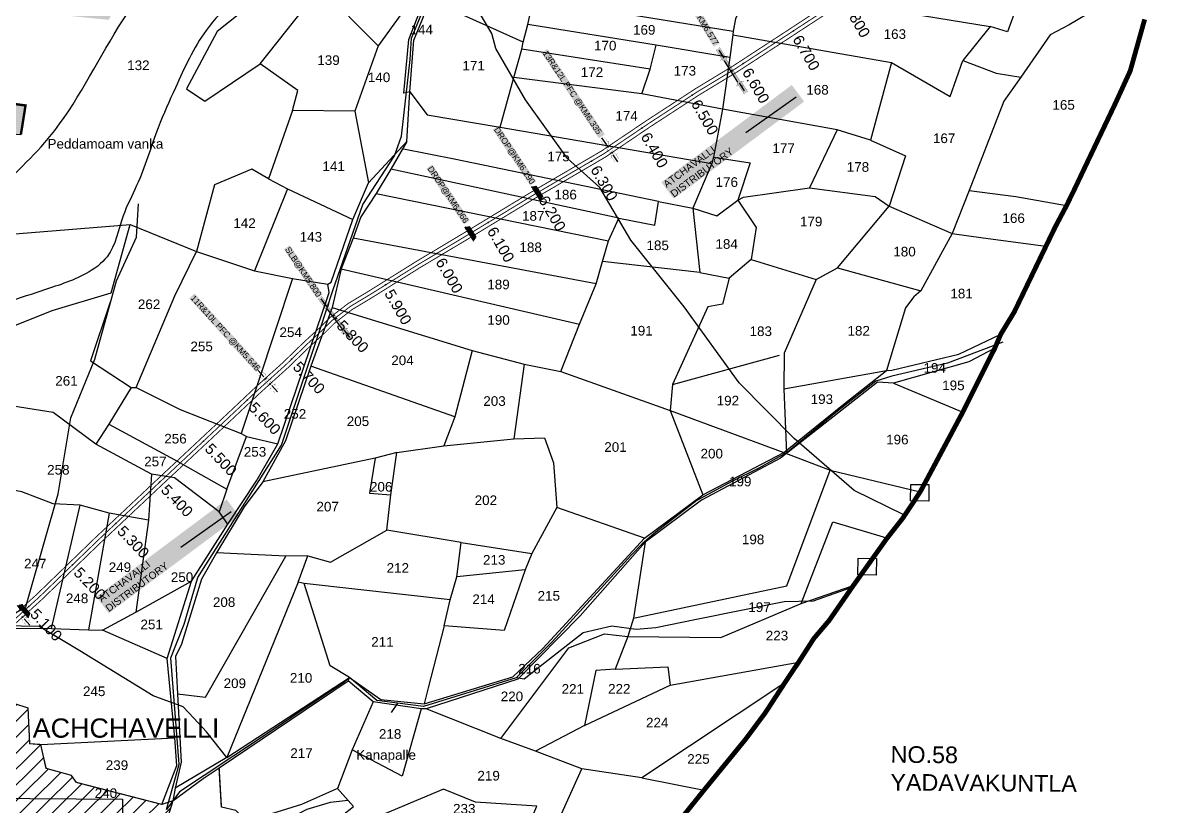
# Model space of a CAD drawing. Header units: inches. Extents: x 201585 to 225365, y 1598878 to 1613111.
# Drawn here: x 208348 to 210239, y 1602165 to 1603468 of the extents above; entities that cross this region are included whole.
import ezdxf
from ezdxf.enums import TextEntityAlignment as Align

# ---------------------------------------------------------------- set-up
doc = ezdxf.new("R2010")
doc.units = ezdxf.units.IN
doc.header["$LTSCALE"] = 15
doc.header["$MEASUREMENT"] = 0
for name, pattern in [('ACAD_ISO02W100', [15, 12, -3]), ('DASHED2', [0.375, 0.25, -0.125]), ('HIDDEN2', [0.1875, 0.125, -0.0625])]:
    doc.linetypes.add(name, pattern=pattern)
for name, color, linetype in [('BOUNDRY STONES', 240, 'Continuous'), ('CANAL1', 7, 'Continuous'), ('CSMark', 72, 'Continuous'), ('PLOTS', 7, 'Continuous'), ('PLOTS NO', 7, 'Continuous'), ('RE REMARKS', 7, 'Continuous'), ('ROADS', 1, 'Continuous'), ('STREAMS', 4, 'Continuous'), ('STRUCTURE', 5, 'Continuous'), ('TEXT', 1, 'Continuous'), ('text2', 7, 'Continuous'), ('VILLAGE BOUNDRY', 5, 'Continuous'), ('WUA13', 3, 'Continuous')]:
    doc.layers.add(name, color=color, linetype=linetype)
doc.styles.get("Standard").update_dxf_attribs({"font": 'arial.ttf'})
doc.dimstyles.get("Standard").update_dxf_attribs({"dimtxt": 0.18, "dimasz": 0.18, "dimexe": 0.18, "dimexo": 0.0625, "dimgap": 0.09, "dimtad": 0, "dimtih": 1, "dimtoh": 1, "dimdec": 4, "dimzin": 0, "dimdsep": 46, "dimtxsty": 'Standard', "dimcen": 0.09, "dimadec": 0, "dimazin": 0, "dimtfac": 1, "dimtdec": 4, "dimtofl": 0, "dimtmove": 0, "dimatfit": 3, "dimfxl": 1, "dimtolj": 1, "dimtzin": 0, "dimarcsym": 0})

# ---------------------------------------------------------------- blocks, each defined once
blk = doc.blocks.new('DROP')
h = blk.add_hatch()
h.set_pattern_fill('ANSI31', color=1, scale=10, angle=45)
h.set_pattern_definition([(90, (-324.4107, -25.7687), (-1.25, 0), [])])
h.paths.add_polyline_path([(-9.9, -4.3), (-13.8, 4.1), (13.8, 4.1), (10.2, -4.3)])
at = {"layer": 'STRUCTURE', "color": 5, "const_width": 0.49}
blk.add_lwpolyline([(-9.9, -4.3), (-13.8, 4.1), (13.8, 4.1), (10.2, -4.3), (-9.9, -4.3)], dxfattribs=at)
at = {"layer": 'STRUCTURE', "color": 5}
blk.add_circle((0, 0), 1.33, dxfattribs=at)
blk = doc.blocks.new('1INLET')
at = {"layer": 'STRUCTURE', "color": 190}
for points, const_width in [([(9.4, 10.1), (9.4, 7.3), (5.2, 4.5), (0, 4.5), (0, 4.5), (0, 4.5), (-5.2, 4.5), (-9.4, 7.3), (-9.4, 10.1)], 0.35), ([(0, -4.5), (0, 4.5)], 1.75), ([(7.3, 5.9), (22.7, 5.9)], 0.35), ([(-9.4, -10.1), (-9.4, -7.3), (-5.2, -4.5), (0, -4.5), (5.2, -4.5), (9.4, -7.3), (9.4, -10.1)], 0.35), ([(7.3, -5.9), (22.7, -5.9)], 0.35)]:
    blk.add_lwpolyline(points, dxfattribs=dict(at, const_width=const_width))
at = {"layer": 'STRUCTURE', "color": 0}
blk.add_circle((0, 0), 1.31, dxfattribs=at)
blk.add_leader([(26, 0.1), (5.6, 0)], dimstyle='Standard', override={"dimasz": 8, "dimgap": 0.09, "dimtad": 0}, dxfattribs=at)
blk = doc.blocks.new('1SLB')
at = {"layer": 'STRUCTURE'}
h = blk.add_hatch(dxfattribs=at)
h.set_pattern_fill('DOTS', color=6, scale=14, angle=320.3722, style=0)
h.set_pattern_definition([(320.372247934, (-538945.0768, -1194857.3203), (0.89503691186, 0.39489261377), [0, -0.875])])
h.paths.add_polyline_path([(-43.8, 3.5), (-43.8, -3.5), (-23.1, -3.5), (-21, -2.1), (21, -2.1), (23.1, -3.5), (43.8, -3.5), (43.8, 3.5), (23.1, 3.5), (21, 2.1), (-21, 2.1), (-23.1, 3.5)])
at = {"layer": 'STRUCTURE', "color": 6, "linetype": 'ACAD_ISO02W100', "ltscale": 0.5, "const_width": 0.35}
for points in [[(-43.8, 3.5), (-23.1, 3.5)], [(23.1, 3.5), (43.8, 3.5)], [(-43.8, -3.5), (-23.1, -3.5)], [(23.1, -3.5), (43.8, -3.5)]]:
    blk.add_lwpolyline(points, dxfattribs=at)
at = {"layer": 'STRUCTURE', "color": 6, "const_width": 0.44}
for points in [[(-25.2, 7.7), (-25.2, 4.9), (-21, 2.1), (21, 2.1), (25.2, 4.9), (25.2, 7.7)], [(-25.2, -7.7), (-25.2, -4.9), (-21, -2.1), (21, -2.1), (25.2, -4.9), (25.2, -7.7)]]:
    blk.add_lwpolyline(points, dxfattribs=at)
at = {"layer": 'STRUCTURE', "color": 6}
blk.add_lwpolyline([(-21, -2.1), (21, -2.1)], dxfattribs=at)
blk.add_lwpolyline([(-21, -2.1), (21, -2.1)], dxfattribs=at)
at = {"layer": 'STRUCTURE', "color": 0}
blk.add_circle((0, 0), 0.871, dxfattribs=at)
for points in [[(-40.8, 0), (-24.8, 0)], [(39.6, -0.2), (23.5, -0.2)]]:
    blk.add_leader(points, dimstyle='Standard', override={"dimasz": 10, "dimgap": 0.09, "dimtad": 0}, dxfattribs=at)

msp = doc.modelspace()

# ---------------------------------------------------------------- hatches: boundary and pattern name
at = {"layer": 'PLOTS'}
h = msp.add_hatch(dxfattribs=at)
h.set_pattern_fill('ANSI31', color=30, scale=5.944822, angle=-0.4359)
h.set_pattern_definition([(44.56415, (198755.77, 1595783.688), (-13.244594, 13.447647), [])])
h.paths.add_polyline_path([(208330.5, 1602095), (208387.7, 1602088.4), (208408.4, 1602090), (208500.3, 1602089), (208572.8, 1602093.4), (208598.1, 1602173.9), (208587.4, 1602159.4), (208590.8, 1602171.5), (208579.6, 1602167.8), (208437.9, 1602204.3), (208429.2, 1602216.1), (208387.6, 1602227.8), (208378.2, 1602267.8), (208359.5, 1602269.1), (208356.9, 1602328.6), (208313.9, 1602342.3), (208304.8, 1602332), (208270.1, 1602322.6), (208268.7, 1602302.7), (208253, 1602304.3), (208228.2, 1602297.9), (208214.1, 1602280.2), (208195.9, 1602277.4), (208181.8, 1602241), (208181, 1602190.7), (208215.5, 1602126), (208256.7, 1602110.8), (208252.8, 1602050.4), (208273.7, 1602049.7), (208310.6, 1602060.6)])
h.paths.add_polyline_path([(208150.7, 1602164.1), (208195.8, 1602163.8), (208195.9, 1602188.1), (208150.9, 1602188.4)], flags=9)
h.paths.add_polyline_path([(208283.4, 1602197.7), (208328.3, 1602197.3), (208328.4, 1602221.2), (208283.5, 1602221.5)], flags=24)
h.paths.add_polyline_path([(208432, 1602070), (208476.9, 1602069.7), (208477.1, 1602093.6), (208432.2, 1602093.9)], flags=25)
h.paths.add_polyline_path([(208441.5, 1602111), (208486.4, 1602110.7), (208486.6, 1602134.6), (208441.6, 1602134.9)], flags=24)
h.paths.add_polyline_path([(208464.1, 1602174.6), (208509.1, 1602174.2), (208509.3, 1602198.5), (208464.3, 1602198.9)], flags=24)
h.paths.add_polyline_path([(208547.7, 1602122.1), (208592.7, 1602121.8), (208592.9, 1602146.1), (208547.8, 1602146.4)], flags=24)
at = {"layer": 'PLOTS NO', "true_color": 0xc7c8ca}
h = msp.add_hatch(color=9, dxfattribs=at)
h.dxf.hatch_style = 1
h.paths.add_polyline_path([(208150.3, 1603158.3), (208047.7, 1603117.1), (207958.9, 1603122.4), (207958.4, 1603131), (207944.5, 1603147.5), (207840.6, 1603164.5), (207823.2, 1603165.5), (207815.6, 1603195.5), (207738.7, 1603225.1), (207667, 1603250.5), (207669.9, 1603335.7), (207672, 1603398.6), (207675.3, 1603421.9), (207685, 1603480.3), (207697, 1603542), (207699.5, 1603555), (207649.1, 1603563.9), (207683.5, 1603736.6), (207624.3, 1603748.4), (207568.8, 1603764.2), (207539.7, 1603772.7), (207569.3, 1603966.5), (207786.4, 1603945.5), (207807, 1604115.3), (207832.7, 1604189.6), (208000.2, 1604139.5), (208068, 1604112.4), (208183.5, 1604076), (208303.1, 1604039.5), (208372.2, 1604031.4), (208430.3, 1604026.5), (208649.7, 1603958.3), (208671.2, 1603956.4), (208790.8, 1603935), (208931.2, 1603920.1), (208910.4, 1603880.1), (208828.9, 1603792.1), (208691, 1603688.5), (208610.4, 1603692.6), (208589.4, 1603626.3), (208535.7, 1603567.6), (208516.3, 1603522.9), (208491.5, 1603472.8), (208329.9, 1603488.9), (208322.3, 1603457.3), (208318.7, 1603434.3), (208281, 1603397.6), (208250.7, 1603394.9), (208235.7, 1603345.9), (208353, 1603330.4), (208345.3, 1603282), (208300, 1603284.6), (208293.6, 1603256.9), (208241.6, 1603257), (208156, 1603228.8)])

# ---------------------------------------------------------------- linework, layer by layer
at = {"layer": 'BOUNDRY STONES'}
for points in [[(209825.2, 1602700.2), (209855.6, 1602700), (209855.4, 1602672.4), (209825, 1602672.7)], [(209737.8, 1602577.2), (209768.2, 1602576.9), (209768, 1602549.4), (209737.5, 1602549.6)]]:
    msp.add_lwpolyline(points, close=True, dxfattribs=at)
at = {"layer": 'CANAL1', "color": 200, "const_width": 1.5}
for points in [[(208326.5, 1602476.3), (208371, 1602516.6), (208469, 1602611.4), (208563.5, 1602700.3), (208662.8, 1602793.2), (208735.7, 1602861.9), (208781.3, 1602903), (208817.9, 1602938.5), (208842.7, 1602961.1), (208859, 1602977.4), (208870.7, 1602986.5), (208889.3, 1603000.8), (208919.5, 1603018.9), (209002, 1603070.4), (209083.1, 1603118.9), (209192.8, 1603185.5), (209310.8, 1603254.6), (209386.4, 1603305.6), (209467.3, 1603358.3), (209530.3, 1603396.5), (209598.9, 1603441.2), (209690.5, 1603501.1)], [(208334.6, 1602467.4), (208379.2, 1602507.8), (208477.3, 1602602.7), (208571.7, 1602691.6), (208671, 1602784.5), (208743.9, 1602853), (208789.5, 1602894.2), (208826.1, 1602929.7), (208851, 1602952.4), (208866.9, 1602968.3), (208878.1, 1602977), (208896, 1602990.8), (208925.8, 1603008.7), (209008.3, 1603060.2), (209089.3, 1603108.6), (209198.9, 1603175.2), (209317.2, 1603244.4), (209393, 1603295.6), (209473.7, 1603348.1), (209536.7, 1603386.3), (209605.5, 1603431.1), (209697.1, 1603491)]]:
    msp.add_lwpolyline(points, dxfattribs=at)
at = {"layer": 'CANAL1', "color": 1, "linetype": 'HIDDEN2', "ltscale": 4, "const_width": 1.5}
msp.add_lwpolyline([(208330.5, 1602471.8), (208375.1, 1602512.2), (208473.2, 1602607), (208567.6, 1602695.9), (208666.9, 1602788.9), (208739.8, 1602857.5), (208785.4, 1602898.6), (208822, 1602934.1), (208846.8, 1602956.8), (208862.9, 1602972.9), (208874.4, 1602981.7), (208892.7, 1602995.8), (208922.7, 1603013.8), (209005.2, 1603065.3), (209086.2, 1603113.7), (209195.8, 1603180.3), (209314, 1603249.5), (209389.7, 1603300.6), (209470.5, 1603353.2), (209533.5, 1603391.4), (209602.2, 1603436.2), (209693.8, 1603496)], dxfattribs=at)
at = {"layer": 'PLOTS'}
for points in [[(207960.1, 1603103.5), (207962.3, 1603093.7), (208034.6, 1603103.1), (208342.3, 1603117.5), (208527.1, 1603132.5), (208637.1, 1603087.6), (208733.9, 1603055.1), (208797, 1603042.6), (208855.7, 1603033.2), (208861.2, 1603036.7), (208897.3, 1603140.9), (208923.6, 1603201.8), (208987, 1603270.7), (208992.1, 1603353.3), (208998.7, 1603439.2), (209013, 1603473.8), (209025.2, 1603505.5), (209058.2, 1603595.8), (209094.6, 1603670.6), (209153, 1603753.1), (209221, 1603859), (209316.5, 1604009.6)], [(209032.9, 1603841.3), (208972.2, 1603695.7), (208921.9, 1603652.6), (208671.5, 1603453.5), (208620.6, 1603358.3), (208651.3, 1603337.6), (208743.4, 1603399.5), (208843.7, 1603526.3), (208976.3, 1603661.7), (208972.2, 1603695.7)], [(208992.1, 1603353.3), (208982.3, 1603350.6), (208990.3, 1603440.3), (209068.4, 1603640.6)], [(209029.6, 1603615.8), (208991.7, 1603501.6), (208939.4, 1603429.8), (208843.7, 1603526.3)], [(209058.2, 1603595.8), (209194.8, 1603552.8), (209208.5, 1603550), (209540.9, 1603490.8), (209544.8, 1603522.8), (209824.5, 1603483.2), (209957.6, 1603461.6), (209912, 1603405.3), (209967.3, 1603384.3), (210008.4, 1603377.7), (209980.2, 1603337.7), (209922.4, 1603188.9), (210000.1, 1603179.2), (210084.5, 1603164.2)], [(209142.4, 1603294.4), (209165.3, 1603377.1), (209178.6, 1603424.1), (209180.6, 1603435.7), (209188.6, 1603465.3), (209197.9, 1603508.2), (209208.5, 1603550)], [(210238.6, 1603552.7), (210229.3, 1603524.6), (210160.6, 1603507.9), (210088.5, 1603464.4), (210057, 1603447.7), (210008.4, 1603377.7)], [(209180.6, 1603435.7), (209025.2, 1603505.5)], [(209197.9, 1603508.2), (209529.8, 1603454.1)], [(209540.9, 1603490.8), (209533.7, 1603474.7), (209529.8, 1603454.1), (209529.3, 1603447.8), (209524.5, 1603410.4), (209512, 1603324.1), (209497.4, 1603244.2), (209494.4, 1603233.8), (209463, 1603159.5), (209474.7, 1603052.8), (209523.1, 1603043.4), (209512, 1602999.8), (209487.9, 1602995.4), (209429.2, 1602866.4), (209425.2, 1602823.1), (209479.4, 1602682.9)], [(209999.1, 1603488), (209986.1, 1603453.1), (209957.6, 1603461.6)], [(209524.5, 1603410.4), (209401.8, 1603430.5), (209188.6, 1603465.3)], [(209529.3, 1603447.8), (209793.3, 1603401.8), (209890.9, 1603345.1), (209912, 1603405.3)], [(208939.4, 1603429.8), (208900.6, 1603321.1), (208923.6, 1603201.8)], [(209378.1, 1603349.8), (209391.6, 1603390.5), (209401.8, 1603430.5)], [(209391.6, 1603390.5), (209178.6, 1603424.1)], [(208900.6, 1603321.1), (208796.8, 1603321.9), (208805.7, 1603355.2), (208743.4, 1603399.5)], [(209793.3, 1603401.8), (209758.1, 1603272.4), (209702.9, 1603290), (209512, 1603324.1)], [(209512, 1603324.1), (209378.1, 1603349.8), (209165.3, 1603377.1)], [(208992.1, 1603353.3), (209021, 1603314.7), (209142.4, 1603294.4), (209494.4, 1603233.8)], [(207951.6, 1603327), (208237.8, 1603288.1), (208244.2, 1603287.2), (208241.6, 1603257), (208293.6, 1603256.9), (208300, 1603284.6), (208345.3, 1603282), (208353, 1603330.4), (208235.7, 1603345.9)], [(208796.8, 1603321.9), (208757, 1603208.6), (208729.3, 1603224.2), (208667.2, 1603198.5), (208637.1, 1603087.6)], [(209702.9, 1603290), (209656.7, 1603193.6)], [(208987, 1603270.7), (208960.3, 1603224.7), (208936.3, 1603183.8), (208910.8, 1603145.1), (208897.9, 1603109.9), (208877.9, 1603058.7), (208862.9, 1602994.5), (208827.4, 1602896.7), (208785.4, 1602772.6), (208747.9, 1602704.7), (208716.9, 1602662.8), (208670.8, 1602586.4), (208645.6, 1602542.8), (208612.5, 1602434.3), (208602.2, 1602414.2), (208605.5, 1602351.8), (208611.6, 1602238.1), (208602.1, 1602195.1), (208598.2, 1602174), (208572.8, 1602093.4)], [(209758.1, 1603272.4), (209816.5, 1603246.8), (209789.6, 1603162.9)], [(209406, 1603170.4), (209068.5, 1603240.4), (208978.6, 1603258)], [(209497.4, 1603244.2), (209558.4, 1603234.9), (209537.6, 1603172.8), (209568.1, 1603127.6), (209559.8, 1603074.2), (209523.1, 1603043.4)], [(209339.6, 1603143.1), (208960.3, 1603224.7)], [(208757, 1603208.6), (208788.9, 1603192), (208897.3, 1603140.9)], [(208788.9, 1603192), (208733.9, 1603055.1)], [(208936.3, 1603183.8), (209322.5, 1603105.4)], [(209243.1, 1602887.7), (209274.4, 1602966.5), (209302.2, 1603033.8), (209312.4, 1603070.9), (209322.5, 1603105.4), (209339.6, 1603143.1), (209399.5, 1603131.5), (209406, 1603170.4), (209463, 1603159.5), (209502.5, 1603146.8), (209537.6, 1603172.8), (209546.9, 1603177.7), (209656.7, 1603193.6), (209766.2, 1603179.1), (209789.6, 1603162.9), (209893.9, 1603117.5), (209945.7, 1603110.2), (210050.1, 1603096.3)], [(209922.4, 1603188.9), (209893.9, 1603117.5), (209842.1, 1603022.3), (209830.3, 1603011.9), (209816.5, 1602994), (209784.8, 1602889.5)], [(209559.8, 1603074.2), (209668.1, 1603041.2), (209703.2, 1603060.6), (209789.6, 1603162.9)], [(207750.4, 1602409.3), (207894.5, 1602427.4), (208033.4, 1602477.7), (208163, 1602476.8), (208181.4, 1602477.1), (208202.2, 1602473.8), (208213.7, 1602493.7), (208276.4, 1602700.4), (208311.3, 1602833.7), (208321.3, 1602897.9), (208306.7, 1602955.1), (208338.1, 1602965.5), (208397.3, 1602989.5), (208495.4, 1603018.8), (208527.1, 1603132.5)], [(209302.2, 1603033.8), (208897.9, 1603109.9)], [(208494, 1603003.2), (208461.3, 1602905.6), (208528.7, 1602861.2), (208536.9, 1602861.1), (208601.5, 1603013.8), (208637.1, 1603087.6)], [(209474.7, 1603052.8), (209312.4, 1603070.9)], [(208877.9, 1603058.7), (209274.4, 1602966.5)], [(209703.2, 1603060.6), (209842.1, 1603022.3)], [(208536.9, 1602861.1), (208610.3, 1602824.8), (208711.6, 1602784.6), (208720.3, 1602780.1), (208772.4, 1602767.7), (208858.2, 1603019.3), (208855.7, 1603033.2)], [(208797, 1603042.6), (208711.6, 1602784.6)], [(209668.1, 1603041.2), (209614.5, 1602918.3), (209614.1, 1602859.1), (209618.5, 1602751.5)], [(208862.9, 1602994.5), (209096.1, 1602922.7), (209182.5, 1602900.1), (209243.1, 1602887.7), (209425.2, 1602823.1), (209614.1, 1602753.2), (209691, 1602723.9), (209841.1, 1602687.9)], [(208891.6, 1602378.8), (208944, 1602342.3), (209016, 1602335.3), (209163.6, 1602380), (209213.3, 1602427), (209382.3, 1602610.5), (209479.4, 1602682.9), (209614.1, 1602753.2), (209717.3, 1602836.6), (209784.8, 1602889.5), (209793.9, 1602890.4), (209905, 1602917), (209975.1, 1602950.1)], [(209096.1, 1602922.7), (209067, 1602812.8), (209048.9, 1602764.4)], [(209965, 1602926.6), (209921.7, 1602904.1), (209796.4, 1602868.5), (209770.1, 1602870.4), (209608.8, 1602744), (209477.3, 1602673.9), (209383.8, 1602604.1), (209364.1, 1602477.5), (209354.6, 1602447.3), (209333.5, 1602392.6), (209301.7, 1602390.5), (209282.7, 1602298.9), (209201.2, 1602256.4)], [(209182.5, 1602900.1), (209165, 1602775.9)], [(209429.2, 1602866.4), (209607.2, 1602914.9)], [(209067, 1602812.8), (208827.4, 1602896.7)], [(209614.1, 1602859.1), (209784.8, 1602889.5)], [(209796.4, 1602868.5), (209911.9, 1602820.5)], [(208528.7, 1602861.2), (208491.4, 1602800.2), (208469.7, 1602767.2)], [(208689.7, 1602633.8), (208675, 1602654.8), (208600.6, 1602711.2), (208562.7, 1602717.2), (208469.7, 1602767.2), (208398.9, 1602819.9), (208311.3, 1602833.7)], [(208491.4, 1602800.2), (208601.1, 1602741.1), (208687.6, 1602692.3), (208720.3, 1602780.1)], [(207750.3, 1602391.3), (207903.4, 1602419.4), (208033.6, 1602463.6), (208166, 1602467.5), (208225.7, 1602456.5), (208287.2, 1602457.7), (208299.4, 1602461.2), (208396, 1602460.5), (208457.7, 1602458.4), (208481.2, 1602457.5), (208536.4, 1602487.8), (208629.1, 1602539.3), (208689.7, 1602633.8), (208736.9, 1602706.1), (208772.4, 1602767.7)], [(208970.8, 1602753), (209048.9, 1602764.4), (209165, 1602775.9), (209215.9, 1602777.4), (209231.3, 1602735.9), (209236.7, 1602661.6), (209194.9, 1602585.4), (209184.1, 1602558.2), (209149, 1602457.2), (209049.1, 1602464.9), (209022.5, 1602361.7), (209016, 1602335.3)], [(208822.4, 1602581.1), (208860.2, 1602570.7), (208953.7, 1602624.1), (208960.6, 1602683), (208970.8, 1602753), (208934.5, 1602743.7), (208747.9, 1602704.7)], [(208934.5, 1602743.7), (208925.3, 1602685.5), (208960.6, 1602683)], [(208562.7, 1602717.2), (208557.4, 1602640.4), (208536.4, 1602487.8)], [(209364.1, 1602477.5), (209619.1, 1602531.2), (209691, 1602723.9)], [(208557.4, 1602640.4), (208492.2, 1602652.3), (208443.8, 1602665.6), (208399.2, 1602667.9), (208346.9, 1602687.7), (208276.4, 1602700.4)], [(208687.6, 1602692.3), (208675, 1602654.8)], [(208396, 1602460.5), (208443.8, 1602665.6)], [(209382.3, 1602610.5), (209236.7, 1602661.6)], [(208492.2, 1602652.3), (208457.7, 1602458.4)], [(209642.8, 1602501.9), (209695.6, 1602637.8), (209779.3, 1602613.1), (209785.4, 1602610.1)], [(209049.1, 1602464.9), (209059.4, 1602508.2), (209070.3, 1602546.6), (209077.6, 1602603.4), (208953.7, 1602624.1)], [(209383.8, 1602604.1), (209275.6, 1602481.7), (209171.8, 1602376.1), (209019.6, 1602327.1)], [(209077.6, 1602603.4), (209194.9, 1602585.4)], [(208598.2, 1602174), (208648.3, 1602211.1), (208675.3, 1602228.6), (208889.4, 1602373.7), (208891.6, 1602378.8), (208859.4, 1602398.3), (208816.3, 1602535.6), (208806.6, 1602537.7), (208822.4, 1602581.1), (208786, 1602580.6), (208670.8, 1602586.4)], [(208605.5, 1602351.8), (208652.3, 1602346.2), (208786, 1602580.6)], [(209184.1, 1602558.2), (209070.3, 1602546.6)], [(208598.2, 1602174), (208579.6, 1602167.8), (208604.6, 1602232.6), (208601.2, 1602278.9), (208588.4, 1602410.4), (208629.1, 1602539.3)], [(208806.6, 1602537.7), (208687.6, 1602245.9), (208891.6, 1602378.8)], [(209059.4, 1602508.2), (208816.3, 1602535.6)], [(209143.4, 1602277.5), (209256.4, 1602428.4), (209316.1, 1602451.8), (209354.6, 1602447.3), (209509.6, 1602445.6), (209642.8, 1602501.9), (209729.7, 1602531.9)], [(208213.7, 1602493.7), (208271.6, 1602407.8), (208313.9, 1602342.3), (208356.9, 1602328.6), (208359.5, 1602269.1), (208378.2, 1602267.8), (208601.2, 1602278.9)], [(208588.4, 1602410.4), (208481.2, 1602457.5)], [(209333.5, 1602392.6), (209421.5, 1602397), (209425.1, 1602366.4), (209638.9, 1602404.7)], [(209216.1, 1602089.7), (209278.4, 1602227.1), (209201.2, 1602256.4), (209143.4, 1602277.5), (209019.6, 1602327.1), (209011.2, 1602327.1), (208931.3, 1602338.5), (208889.4, 1602373.7)], [(209615.8, 1602370.2), (209378.2, 1602212.4), (209278.4, 1602227.1)], [(209282.7, 1602298.9), (209425.1, 1602366.4)], [(208931.3, 1602338.5), (208896.2, 1602258.5), (208872, 1602194.6), (208811.9, 1602167.9), (208721, 1602139.6), (208702.5, 1602157.8), (208679.1, 1602163.3), (208675.3, 1602228.6)], [(209011.2, 1602327.1), (208979.3, 1602215.1), (208896.2, 1602258.5)], [(208579.6, 1602167.8), (208437.9, 1602204.3), (208429.2, 1602216.1), (208387.6, 1602227.8), (208378.2, 1602267.8)], [(208687.6, 1602245.9), (208602.1, 1602195.1)], [(209378.2, 1602212.4), (209481.6, 1602191.9)], [(208773.6, 1602079.5), (208880, 1602149.8), (208898.2, 1602164.4), (208889.8, 1602174.6), (208872, 1602194.6)], [(208933.4, 1602109.6), (209016.7, 1602138.1), (209063.6, 1602134), (209180.1, 1602110.8), (209203.4, 1602164.8), (209101.5, 1602171.9), (209048.3, 1602193.5), (208922.6, 1602140.8)], [(208889.8, 1602174.6), (208859.6, 1602171.1), (208820.8, 1602159.3), (208719.9, 1602107.3)]]:
    msp.add_lwpolyline(points, dxfattribs=at)
at = {"layer": 'PLOTS', "color": 30, "const_width": 1.59}
msp.add_lwpolyline([(208228.2, 1602297.9), (208253, 1602304.3), (208268.7, 1602302.7), (208270.1, 1602322.6), (208304.8, 1602332), (208313.9, 1602342.3), (208356.9, 1602328.6), (208359.5, 1602269.1), (208378.2, 1602267.8), (208387.6, 1602227.8), (208429.2, 1602216.1), (208437.9, 1602204.3), (208579.6, 1602167.8), (208598.3, 1602174.1), (208648.3, 1602211.1), (208675.3, 1602228.6), (208679.1, 1602163.3)], dxfattribs=at)
at = {"layer": 'PLOTS', "color": 30}
msp.add_lwpolyline([(208205.7, 1602178.8), (208514.5, 1602176.4), (208514.2, 1602132.6), (208205.4, 1602135)], close=True, dxfattribs=at)
at = {"layer": 'ROADS'}
for points in [[(208587.4, 1602159.4), (208602.2, 1602212.6), (208608.3, 1602234.8), (208594.6, 1602411.9), (208616.9, 1602467.7), (208639.6, 1602545.1), (208778.8, 1602765.2), (208843.2, 1602958.1), (208863.9, 1603022.9), (208914, 1603165.4), (208966.9, 1603246.7), (208978.4, 1603279.1), (208992.5, 1603407.1), (208994.8, 1603442.5), (209028.1, 1603523.3), (209052.5, 1603596.1), (209101.7, 1603689.6), (209234.4, 1603886), (209336.2, 1604037.3)], [(209814.8, 1602649.2), (209730.9, 1602690.2), (209631.6, 1602776.7), (209539.9, 1602869), (209448.6, 1602995.7), (209359.8, 1603106.1), (209308.2, 1603193.7), (209254.2, 1603242.3), (209184.8, 1603339.7), (209135.2, 1603425), (209128.5, 1603449.8), (209055.8, 1603572.7), (209052.5, 1603596.1), (209019.8, 1603630), (208970, 1603703.7), (208951.7, 1603728.5), (208869.2, 1603817.2), (208833.9, 1603886.1), (208810.7, 1603910.6), (208763.3, 1603931.3), (208717.6, 1603935.5), (208667.6, 1603954)], [(208315.7, 1602464.8), (208328.7, 1602482.1), (208353.4, 1602496.3), (208360.6, 1602521.9), (208407.4, 1602684.2), (208428.2, 1602811.1), (208468.3, 1602908.2), (208504.2, 1603038.5), (208537.7, 1603111.2), (208540.9, 1603166.9)], [(209978.2, 1602936.7), (209886.6, 1602901.8), (209793.7, 1602880), (209767, 1602871.9), (209700.4, 1602819.5), (209620.1, 1602753.6), (209572.7, 1602727.3), (209527.7, 1602705.1), (209469.7, 1602673.4), (209401.5, 1602620.5), (209378.3, 1602601.5), (209360.6, 1602583.2), (209229.1, 1602438.4), (209168.9, 1602378.5), (209015, 1602330.5), (208971.9, 1602336.1), (208960.9, 1602320.8)], [(209731.6, 1602530.6), (209662.9, 1602506.2), (209615, 1602505.1), (209468.7, 1602475.5), (209401.2, 1602461.8), (209368.8, 1602459), (209328, 1602464.3), (209280.2, 1602453.3), (209208.7, 1602397.3), (209182.3, 1602376.5), (209168.9, 1602378.5)], [(208687.6, 1602245.9), (208687.6, 1602245.9), (208687.6, 1602245.9), (208654.1, 1602288.9), (208633.1, 1602311.2), (208615, 1602330.2), (208565.4, 1602348.6), (208443.1, 1602423.3), (208375.5, 1602464.1), (208315.7, 1602464.8)], [(208971.9, 1602336.1), (208937.5, 1602340.5), (208891.6, 1602378.8), (208883.4, 1602371.6), (208748.9, 1602281.5), (208650.2, 1602216.2), (208609.3, 1602189), (208587.4, 1602159.4)]]:
    msp.add_lwpolyline(points, dxfattribs=at)
at = {"layer": 'STREAMS'}
msp.add_spline([(209062.2, 1604022.3), (209053.3, 1603971.2), (209042, 1603933.9), (209028, 1603907.9), (209017.4, 1603829.9), (208982.8, 1603787.1), (208963.8, 1603714.4), (208917.8, 1603673.4), (208850.6, 1603619.5), (208770.1, 1603553.4), (208701.2, 1603505.6), (208653.3, 1603455), (208602.4, 1603359.9), (208573.7, 1603293.4), (208537.8, 1603197), (208515.5, 1603147.1), (208488.6, 1603078.8), (208454.1, 1603051), (208378.3, 1603021.7), (208313.1, 1603002), (208233, 1602992.1), (208148.5, 1602967.2), (208079.1, 1602937.4), (207983.1, 1602919.7), (207854.5, 1602882), (207797.1, 1602845.6), (207791.1, 1602749.9), (207818.4, 1602635.9), (207834.7, 1602582.2), (207810.5, 1602523.5), (207770.6, 1602474.6), (207736.3, 1602469.6), (207690.9, 1602509.5), (207593.1, 1602510), (207528.9, 1602508.7), (207470.7, 1602487.2), (207411.5, 1602326.9), (207374, 1602251.7), (207331.3, 1602185.2), (207301.5, 1602087.1), (207293.9, 1602009), (207299.8, 1601968.5), (207302.8, 1601900.3), (207278.2, 1601791.6), (207301.2, 1601697.4), (207324.5, 1601641), (207377.6, 1601555.8), (207414, 1601495), (207436.5, 1601445.6), (207466.9, 1601401.4), (207485.1, 1601354.8), (207507.6, 1601310.7), (207518.8, 1601273.3), (207546.7, 1601239.7)], degree=3, dxfattribs=at)
msp.add_open_spline([(205448.3, 1602190.7), (205452, 1602194.7), (205463.5, 1602208.7), (205452.3, 1602246.7), (205484.8, 1602301.1), (205559.4, 1602300.7), (205635.9, 1602290.3), (205719.5, 1602311.3), (205783.6, 1602362.8), (205859.3, 1602377), (205920.8, 1602408.3), (205960.5, 1602478.8), (205994.3, 1602538), (206045, 1602604), (206131.8, 1602631.7), (206231.3, 1602654.2), (206360.3, 1602676.2), (206489, 1602698), (206607.4, 1602760.5), (206696.7, 1602857), (206787, 1602961.7), (206881.4, 1603070.9), (206985, 1603112.1), (207089.3, 1603132.2), (207213.9, 1603072), (207361.9, 1603067.5), (207523.4, 1603084.4), (207656.3, 1603085.5), (207769.1, 1603034.8), (207854.5, 1603086.1), (207959.6, 1603064.8), (208082.6, 1603067.7), (208222.4, 1603054), (208288.7, 1603180.3), (208409.6, 1603276.8), (208495.8, 1603455.5), (208631.1, 1603634.2), (208811.6, 1603720.9), (208886.6, 1603841), (208959, 1603908.3), (208965.7, 1603963.6), (208969.6, 1603995.2)], degree=3, knots=[333.129554, 333.129554, 333.129554, 333.129554, 372.453809, 467.507148, 599.405292, 786.988788, 975.952713, 1197.515019, 1412.322574, 1583.136287, 1775.938496, 1908.109445, 2183.816929, 2299.158117, 2525.395719, 2841.553805, 3082.627636, 3513.692639, 3824.00079, 4073.876203, 4501.317875, 4880.693028, 5138.763324, 5333.031684, 5664.060904, 6140.364686, 6437.295503, 6893.146747, 7151.617956, 7284.482061, 7604.742426, 7909.640969, 8261.361908, 8524.583984, 8893.318894, 9433.773009, 9995.419481, 10564.191408, 10882.403732, 11056.520592, 11288.298818, 11288.298818, 11288.298818, 11288.298818], dxfattribs=at)
at = {"layer": 'text2', "color": 3, "linetype": 'Continuous'}
for p in [(209630.5, 1603454.7), (209546.7, 1603400), (209461.7, 1603347.4), (209378, 1603292.7), (209294.3, 1603238), (209208, 1603187.5), (209122.4, 1603135.7), (209036.8, 1603084.2), (208951.6, 1603031.8), (208868.2, 1602976.9), (208795.4, 1602908.3), (208721.9, 1602840.6), (208649, 1602772.1), (208576, 1602703.8), (208503.2, 1602635.3), (208430.9, 1602566.2), (208358.5, 1602497.2)]:
    msp.add_point(p, dxfattribs=at)
at = {"layer": 'text2', "color": 2, "linetype": 'Continuous'}
for p in [(209527.8, 1603388), (209321, 1603263, 61), (209203, 1603190, 60), (209092, 1603122, 59), (208866, 1602981, 58), (208752, 1602876, 57), (208349, 1602493, 56)]:
    msp.add_point(p, dxfattribs=at)
at = {"layer": 'VILLAGE BOUNDRY', "linetype": 'DASHED2', "ltscale": 8, "const_width": 8}
msp.add_lwpolyline([(210214.3, 1603473.6), (210190.3, 1603387.9), (210165.5, 1603333.7), (210121.3, 1603241), (210097, 1603189.9), (210084.5, 1603164.2), (210065.6, 1603128.4), (210050.1, 1603096.3), (210034.2, 1603063.3), (209997.4, 1602986.9), (209975.1, 1602950.1), (209965, 1602926.6), (209911.9, 1602820.5), (209841.1, 1602687.9), (209812.3, 1602644.3), (209785.4, 1602610.1), (209758, 1602571.6), (209729.7, 1602531.9), (209689.8, 1602474.2), (209664.1, 1602443.9), (209638.9, 1602404.7), (209615.8, 1602370.2), (209583.4, 1602320.4), (209550.8, 1602276.6), (209481.6, 1602191.9), (209443.6, 1602144.7)], dxfattribs=at)
at = {"layer": 'WUA13', "color": 17, "const_width": 4}
msp.add_lwpolyline([(208235.7, 1603345.9), (208353, 1603330.4), (208345.3, 1603282)], dxfattribs=at)

# ---------------------------------------------------------------- block references
at = {"layer": 'text2', "color": 3, "linetype": 'Continuous'}
for name, p, rotation in [('1SLB', (209527.8, 1603388), 302.4270867697862), ('DROP', (209204.9, 1603185.6), 122.4270867697861), ('DROP', (209093.8, 1603118.4), 122.1554698807097), ('1SLB', (208868.8, 1602976.3), 307.2325904867149), ('DROP', (208351.2, 1602490.6), 131.7795323803508)]:
    msp.add_blockref(name, p, dxfattribs=dict(at, rotation=rotation))
for p, xscale, yscale, zscale, rotation in [((209321.5, 1603261.8), 0.7, 0.7, 0.7, 124.236772533028), ((209328.2, 1603251.8), 0.7, 0.7, 0.7, 303.1911588454607), ((208752, 1602876, 57), 0.7000000000000001, 0.7000000000000001, 0.7000000000000001, 132.1138492964224), ((208759.8, 1602867.4), 0.7, 0.7, 0.7, 313.1693615241169), ((208347.9, 1602479.5), 0.7, 0.7, 0.7, 311.602117050491)]:
    msp.add_blockref('1INLET', p, dxfattribs=dict(at, xscale=xscale, yscale=yscale, zscale=zscale, rotation=rotation))

# ---------------------------------------------------------------- texts
at = {"layer": 'CSMark', "color": 1}
for s, rotation, p in [('6.800', 300.1514, (209719.4, 1603500.1)), ('6.700', 300.1514, (209635.8, 1603445.2)), ('6.600', 300.1514, (209552, 1603390.6)), ('6.500', 300.1514, (209467, 1603338)), ('6.400', 300.1514, (209383.3, 1603283.3)), ('6.300', 300.1514, (209299.6, 1603228.5)), ('6.200', 300.1514, (209213.3, 1603178.1)), ('6.100', 300.1514, (209127.7, 1603126.3)), ('6.000', 300.1514, (209042.1, 1603074.8)), ('5.900', 300.1514, (208956.9, 1603022.4)), ('5.800', 313.6105, (208875.5, 1602969)), ('5.700', 313.6105, (208802.8, 1602900.4)), ('5.600', 313.6105, (208729.2, 1602832.7)), ('5.500', 313.6105, (208656.3, 1602764.2)), ('5.400', 313.6105, (208583.3, 1602695.9)), ('5.300', 313.6105, (208510.5, 1602627.3)), ('5.200', 313.6105, (208438.2, 1602558.2)), ('5.100', 313.6105, (208365.8, 1602489.3))]:
    msp.add_text(s, height=18, rotation=rotation, dxfattribs=at).set_placement(p, align=Align.MIDDLE_LEFT)
at = {"layer": 'PLOTS NO'}
for s, p in [('144', (209012, 1603456.5)), ('169', (209382, 1603456.1)), ('163', (209798.8, 1603449.1)), ('170', (209317.1, 1603429.9)), ('139', (208856.9, 1603405.7)), ('132', (208540.7, 1603397.2)), ('171', (209098.3, 1603396.6)), ('172', (209295.1, 1603385.8)), ('173', (209449.6, 1603388.1)), ('140', (208941, 1603377.2)), ('168', (209670.2, 1603356.5)), ('165', (210079.5, 1603331.3)), ('174', (209352.6, 1603313)), ('167', (209880.8, 1603275.8)), ('Peddamoam vanka', (208485.9, 1603266.6)), ('177', (209613.8, 1603259.3)), ('175', (209239.5, 1603245.4)), ('141', (208865.4, 1603229.3)), ('178', (209737.4, 1603228.1)), ('176', (209519.3, 1603203)), ('186', (209251.3, 1603182.1)), ('187', (209197.4, 1603146.7)), ('179', (209659.6, 1603137.3)), ('166', (209996.4, 1603143)), ('142', (208717.3, 1603134.7)), ('143', (208827.6, 1603111.8)), ('184', (209519.1, 1603100)), ('188', (209193.1, 1603094.5)), ('185', (209404.4, 1603097.8)), ('180', (209814.9, 1603087.3)), ('189', (209139.6, 1603032.7)), ('181', (209909.8, 1603017.6)), ('262', (208558.5, 1602999.7)), ('190', (209139.7, 1602973.6)), ('254', (208794, 1602953.2)), ('191', (209377.5, 1602955.8)), ('183', (209575.8, 1602954.9)), ('182', (209738.7, 1602955.7)), ('255', (208645.9, 1602929.7)), ('204', (208979.9, 1602906.5)), ('194', (209865.1, 1602893.9)), ('261', (208421.1, 1602872.4)), ('195', (209896.2, 1602864.9)), ('203', (209133, 1602838.8)), ('192', (209521.1, 1602839.5)), ('193', (209677.4, 1602841.9)), ('252', (208801.2, 1602817.4)), ('205', (208905.9, 1602805.2)), ('256', (208602.4, 1602776.2)), ('201', (209334.2, 1602762.3)), ('196', (209803, 1602774.7)), ('253', (208734.7, 1602754.3)), ('200', (209494.3, 1602751.3)), ('258', (208407.6, 1602724.5)), ('257', (208569, 1602738.2)), ('199', (209541.7, 1602704.9)), ('206', (208944.5, 1602696.2)), ('202', (209118.6, 1602673.8)), ('207', (208855.5, 1602663.2)), ('198', (209563.1, 1602608.7)), ('213', (209132.5, 1602574.7)), ('247', (208369.2, 1602568.4)), ('249', (208510, 1602562.4)), ('212', (208972.2, 1602561.2)), ('250', (208613.3, 1602545.9)), ('215', (209223.3, 1602514.9)), ('248', (208438.8, 1602510.7)), ('208', (208683.3, 1602504.4)), ('214', (209114.8, 1602509.2)), ('197', (209573.8, 1602496)), ('251', (208562.8, 1602467.3)), ('211', (208946.6, 1602438.2)), ('223', (209602.8, 1602448.7)), ('216', (209191.1, 1602393.6)), ('209', (208701.1, 1602369.4)), ('210', (208811.3, 1602378.4)), ('245', (208467.2, 1602356.1)), ('220', (209162, 1602347.6)), ('221', (209263.2, 1602360)), ('222', (209340.5, 1602360.2)), ('224', (209403.6, 1602304)), ('218', (208959.4, 1602285.1)), ('217', (208812, 1602253.3)), ('Kanapalle', (208952.7, 1602250.2)), ('239', (208505.1, 1602233.3)), ('225', (209472.2, 1602243.5)), ('219', (209123.2, 1602215.7)), ('240', (208486.7, 1602186.7)), ('233', (209082.7, 1602160.7))]:
    msp.add_text(s, height=16, dxfattribs=at).set_placement(p, align=Align.MIDDLE_CENTER)
at = {"layer": 'PLOTS NO', "color": 1}
msp.add_text('ACHCHAVELLI', height=32, dxfattribs=at).set_placement((208520.2, 1602294.9), align=Align.MIDDLE_CENTER)
at = {"layer": 'STRUCTURE', "color": 5, "attachment_point": 1, "bg_fill": 1, "box_fill_scale": 1.1, "bg_fill_color": 7, "bg_fill_true_color": 16777215, "bg_fill_transparency": 0}
for s, insert, char_height, width, rotation in [('SLB@KM6.577', (209456.6, 1603516.7), 10, 95.966, 301.1666), ('13R&12L PFC @KM6.335', (209220.9, 1603422.9), 10, 168.988, 303.8454), ('{\\C1;ATCHAVALLI \\PDISTRIBUTORY }', (209412.2, 1603202.5), 12, 268.089, 36.7033), ('DROP@KM6.190', (209139.8, 1603295.6), 10, 109.889, 303.8454), ('DROP@KM6.066', (209029.3, 1603230.8), 10, 109.916, 303.8454), ('SLB@KM5.800', (208792.4, 1603096.4), 10, 96.041, 303.8454), ('11R&10L PFC @KM5.646', (208634.1, 1603016.1), 10, 163.511, 312.2537), ('{\\C1;ATCHAVALLI \\PDISTRIBUTORY }', (208472.5, 1602513.2), 12, 268.089, 36.7033)]:
    msp.add_mtext(s, dxfattribs=dict(at, insert=insert, char_height=char_height, width=width, rotation=rotation))
at = {"layer": 'TEXT', "insert": (209791.9, 1602265), "char_height": 27.743, "width": 310.201, "attachment_point": 1, "rotation": 359.5641}
msp.add_mtext('NO.58 YADAVAKUNTLA', dxfattribs=at)

# ---------------------------------------------------------------- leaders
at = {"layer": 'RE REMARKS', "color": 1}
for points in [[(209634.6, 1603344), (209551, 1603284.7)], [(208695, 1602654.7), (208611.3, 1602595.4)]]:
    msp.add_leader(points, dimstyle='Standard', override={"dimasz": 50}, dxfattribs=at)

doc.saveas('drawing.dxf')
